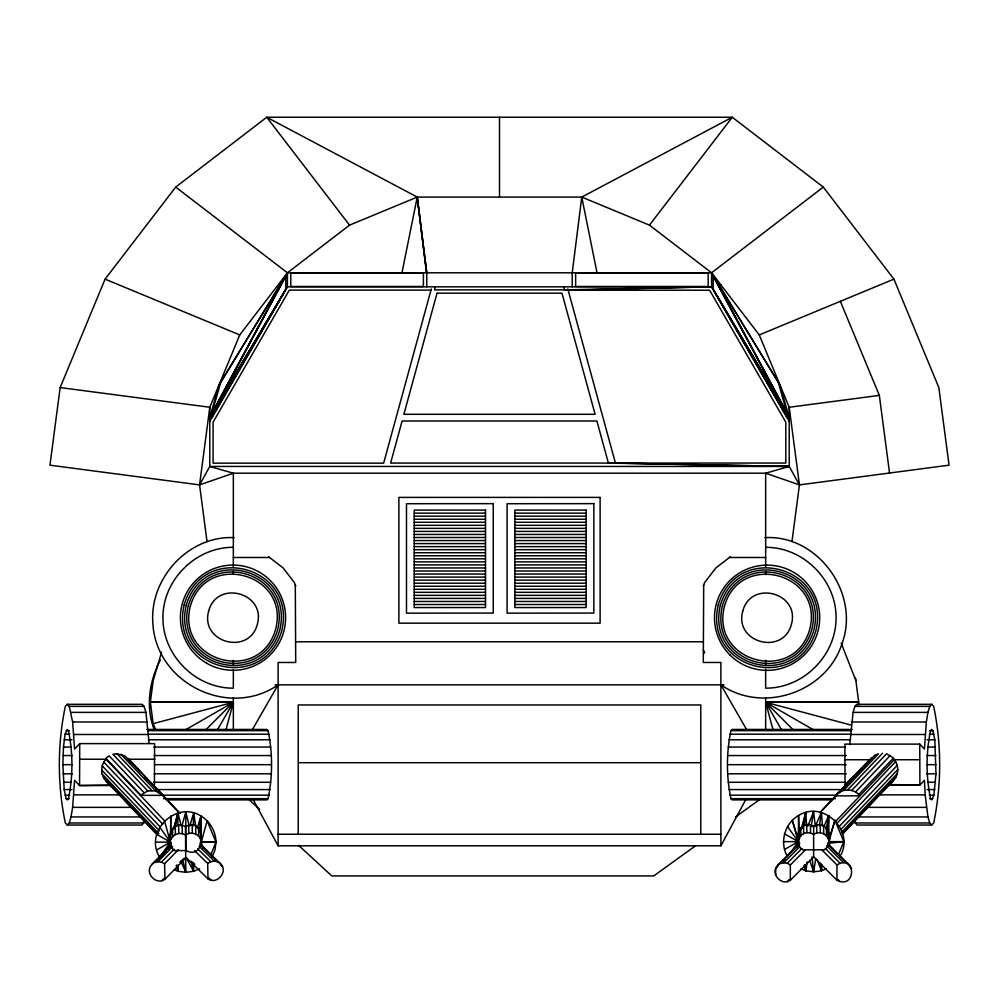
<?xml version="1.0" encoding="UTF-8"?>
<svg xmlns="http://www.w3.org/2000/svg" width="999" height="999" viewBox="0 0 999 999"><rect width="100%" height="100%" fill="white"/><g stroke="black" fill="none" stroke-linecap="round" stroke-linejoin="round"><path stroke-width="1.5" d="M798.426 844.068L798.551 815.509C823.563 799.525 855.756 831.717 839.772 856.742M828.933 846.315L828.733 815.509L823.9 826.448M200.849 845.803L200.924 815.996C175.899 800.012 143.706 832.204 159.69 857.229L170.404 842.145L164.485 820.791M170.504 834.452L170.742 815.996L170.792 833.99M201.211 845.216L201.249 842.145L216.009 842.145L214.985 849.949L211.963 857.229M177.834 826.048L178.009 812.986L173.776 827.984M174.375 869.779L178.009 871.29L185.826 872.314L193.644 871.29L193.744 864.048M62.887 764.672L63.474 747.065L65.085 734.178L67.283 729.457L68.419 730.656C73.077 752.809 73.077 776.535 68.419 798.676L67.283 799.887L66.146 798.676L64.173 789.572L62.887 764.672L72.24 764.672M154.42 785.539L154.595 743.618L79.733 743.618L79.558 785.539L110.752 785.539M167.108 799.887L266.92 799.887L268.057 798.676C272.715 776.535 272.715 752.809 268.057 730.656L266.92 729.457L146.828 729.457M831.892 799.887L732.08 799.887L730.943 798.676C726.285 776.535 726.285 752.809 730.943 730.656L732.08 729.457L852.172 729.457M844.63 759.74L869.954 759.74L845.042 785.052L844.892 744.118L919.754 744.118L924.425 749.05L926.373 721.99L927.946 712.387L929.757 706.368L931.717 704.307L933.665 706.368C941.657 744.33 941.657 785.002 933.665 822.976L931.717 825.037L856.855 825.037L854.17 820.566M887.162 785.052L919.904 785.052L919.754 744.118M935.963 773.788L934.827 739.772L932.854 730.656L931.717 729.457L930.581 730.656C925.923 752.809 925.923 776.535 930.581 798.676L931.717 799.887L933.915 795.167L935.963 773.788L926.61 773.788M178.172 865.059L178.009 871.29L176.361 865.459M186.014 850.561C207.18 861.675 206.119 814.635 185.477 826.673C171.016 818.368 164.298 842.994 174.313 850.561L185.826 850.561L185.826 811.962L189.161 825.773M180.869 861.238L185.826 872.314L185.477 826.673M193.331 825.773L193.644 812.986L189.91 825.736M827.784 833.853L828.733 815.509L826.173 828.958M149.138 743.219L145.916 712.387L144.106 706.368L142.145 704.307L67.283 704.307L65.335 706.368C57.343 744.33 57.343 785.002 65.335 822.976L67.283 825.037L69.243 822.976L71.054 816.945L72.627 807.354L74.575 780.294L79.558 785.539L111.426 785.027M849.787 744.68L853.084 712.387L854.894 706.368L856.855 704.307L931.717 704.307M199.35 831.106L200.924 815.996C210.027 821.465 215.834 831.518 216.009 842.145L210.702 854.944M804.407 825.386L805.831 812.499L806.98 832.704C798.576 833.191 795.216 845.479 802.559 849.799L824.712 849.799C834.989 842.382 827.934 817.706 813.636 826.335C803.583 819.642 794.842 832.716 798.363 842.145M800.973 868.793L805.831 870.803L813.636 871.827L821.453 870.803L822.077 865.072M843.094 833.516L893.456 780.469C898.825 774.999 899.3 765.509 894.167 759.74L919.492 759.74M791.97 541.558L799.437 484.89L789.21 407.255L759.252 334.927L711.588 272.802L649.462 225.137L581.768 197.09L417.232 197.09L349.538 225.137L287.412 272.802L239.748 334.927L209.79 407.255L209.79 466.446L233.341 473.201L765.659 473.201L799.437 484.89L949.05 465.184L938.835 387.562L893.918 279.133L823.288 187.088L732.255 117.245L581.768 197.09L572.227 272.802L572.227 286.825M649.462 225.137L732.255 117.245L266.745 117.245L175.712 187.088L105.082 279.133L60.165 387.562L49.95 465.184L199.563 484.89L233.341 473.201L233.341 566.645M207.03 541.558L199.563 484.89L209.79 407.255L60.165 387.562M787.499 856.742C779.332 842.806 784.502 823.501 798.551 815.509L799.15 833.191M858.316 705.194L858.715 702.185L855.544 678.096M157.442 835.127L106.006 780.956C100.25 775.149 100.3 765.022 106.081 759.24L165.022 821.303M807.204 861.937L805.831 870.803L804.257 865.084M819.38 825.786L821.453 812.499L815.246 826.335L811.225 826.435M811.463 824.937L813.636 811.463L815.246 826.335M809.627 860.339L813.636 871.827L815.808 858.366M170.242 843.168L170.804 831.293M200.549 837.524L201.111 834.065M175.424 827.209L178.009 812.986L181.144 825.898M401.973 272.802L417.232 197.09L266.745 117.245L349.538 225.137M802.172 828.296L805.831 812.499L801.31 828.745M173.801 828.933L178.009 812.986M225.786 730.456L233.341 702.285L150.35 702.185L153.172 680.706L161.601 652.172M431.281 289.011L383.653 463.161L213.087 463.161L213.087 422.165L289.323 290.11L430.969 290.11M435.289 286.825L434.465 289.872L564.535 289.872L711.588 286.825L789.21 417.632L779.957 384.915L711.588 272.802L287.412 272.802L175.712 187.088M168.431 849.25L170.404 842.145L159.69 827.047M168.681 848.488L170.367 842.482L170.979 846.478M789.21 421.278L711.588 286.825L287.412 286.825L209.79 417.632L219.043 384.915L287.412 272.802L287.412 286.825L209.79 421.278M181.88 825.936L185.826 811.962M796.74 847.339L798.363 841.645L792.294 820.304L798.313 840.047M829.819 846.078L828.958 843.256L843.818 841.645L834.977 820.304L828.908 841.645L843.818 841.645L838.511 854.457M197.315 828.258L200.924 815.996L201.286 841.795L216.009 842.145L207.168 820.791L201.286 841.795L200.674 837.799M67.283 825.037L142.145 825.037L144.83 820.566M828.845 839.235L834.977 820.304M807.891 826.235L813.636 811.463M160.34 660.027C149.276 681.106 145.417 706.905 154.158 729.432M703.284 585.851L704.67 582.529L715.858 567.944L730.444 556.743M209.79 417.632L287.412 272.802M253.159 799.487L278.109 845.816L720.891 845.816L745.841 799.487M199.563 484.89L209.79 466.446L789.21 466.446L799.437 484.89M252.647 729.145L278.109 684.839C228.709 719.18 155.582 683.054 152.847 622.951C149.45 578.096 188.836 535.364 234.141 537.637M217.208 730.194L233.341 702.285L153.172 723.663L150.35 702.185L233.341 702.185M170.804 839.722C172.927 833.965 180.444 831.643 185.477 835.102M170.804 845.191L151.698 864.672C144.193 872.776 156.156 885.851 164.947 879.257L186.176 857.604L208.017 878.908C217.083 885.102 228.471 871.553 220.604 863.785L199.85 843.543M799.787 843.281L777.534 865.534C769.917 873.401 781.493 886.588 790.334 880.231L813.636 856.93L813.636 826.335M789.31 854.22L798.363 841.645L787.499 826.56M836.687 794.492L835.664 795.853L859.877 795.853C854.532 788.648 842.906 788.049 836.687 794.492L871.49 757.841M147.74 790.933L140.372 795.354L163.049 795.354L124.775 755.856L116.995 753.758L112.937 754.295L147.74 790.933L155.832 790.933L163.049 795.354L155.832 790.933L121.029 754.295M79.733 743.618L74.575 749.05L72.627 721.99L69.243 706.368L67.283 704.307M819.592 812.786L869.954 759.74L845.042 785.052M822.477 810.139L836.4 795.466M838.548 793.218L852.472 778.546M854.62 776.285L868.556 761.613M839.884 792.007L874.687 755.369L878.433 753.808L843.631 790.446M847.676 789.909L882.467 753.271M851.722 790.446L886.525 753.808L892.494 757.292M855.519 792.007L890.321 755.369M858.803 794.492L893.606 757.841M835.226 821.815L894.667 759.215M836.687 823.688L895.628 761.613M839.385 826.323L897.252 765.384M841.058 829.232L897.851 769.43M841.67 832.155L897.389 773.476M844.18 831.48L854.894 820.191M858.116 816.807L863.473 811.163M866.682 807.779L879.545 794.242M885.976 787.474L893.456 780.469M842.307 833.666L895.891 777.234M151.698 864.672L171.453 845.291M156.281 861.138L165.834 851.385M169.018 848.139L171.141 845.978M154.47 862.612L157.854 861.737L172.715 846.578M157.854 861.737L161.388 862.137L174.126 849.15M164.947 879.257L164.598 863.785L178.396 849.712M161.801 880.718L163.923 878.558M179.845 862.312L181.968 860.151M206.181 729.407L233.341 702.285L185.427 729.882M777.534 865.534L799.4 844.492M777.809 866.295L775.699 868.418L775.699 875.299M780.993 863.124L785.226 858.878M780.331 863.561L783.691 862.761L799.587 846.877M783.691 862.761L787.187 863.248L802.022 848.426M790.334 880.231L790.334 864.959L805.157 850.124M787.187 881.63L789.31 879.507M563.711 286.825L564.535 289.872L568.169 290.222L711.588 286.825L711.588 272.802L823.288 187.088M695.229 846.016L653.721 875.923L331.78 875.923L298.589 845.329M735.464 817.007L759.365 799.774M156.668 849.949L170.404 842.145L156.668 834.327M208.017 878.908L207.68 863.448C211.413 860.439 217.083 860.414 220.604 863.785M784.477 849.462L798.363 841.645L798.388 846.265M836.95 880.231L836.95 864.959C856.43 853.346 856.393 890.022 836.95 880.231L813.636 856.93M185.664 835.102C191.596 830.419 201.236 834.877 201.298 842.482M828.908 842.145C829.02 834.627 819.605 830.007 813.636 834.477L810.476 832.979L806.98 832.704M183.029 859.065L186.176 857.604L193.644 871.29L199.7 868.78M759.252 334.927L893.918 279.133M817.132 859.652L821.453 870.803L826.298 868.793M889.547 473.026L879.332 395.392L789.21 407.255L789.21 466.446L765.659 473.201L765.659 566.683M233.341 547.315C195.654 547.077 162.687 580.044 162.924 617.732C162.687 655.431 195.654 688.398 233.341 688.161L233.341 669.455M764.859 537.637C818.231 534.565 860.339 593.743 842.057 643.606C826.573 692.307 762.874 713.985 720.891 684.839L746.353 729.145M718.98 284.927L720.891 284.927M568.169 290.222L709.615 290.222L785.801 422.19L785.801 463.061L390.609 463.074L402.11 421.004L596.89 421.004L608.391 463.074L789.21 466.446L615.434 463.061L567.832 288.973M414.235 513.136L485.502 513.136M514.847 513.136L586.113 513.136M414.235 516.183L485.502 516.183M514.847 516.183L586.113 516.183M414.235 519.23L485.502 519.23M514.847 519.23L586.113 519.23M414.235 522.265L485.502 522.265M514.847 522.265L586.113 522.265M414.235 525.312L485.502 525.312M514.847 525.312L586.113 525.312M414.235 528.359L485.502 528.359M514.847 528.359L586.113 528.359M414.235 531.406L485.502 531.406M514.847 531.406L586.113 531.406M414.235 534.453L485.502 534.453M514.847 534.453L586.113 534.453M414.235 537.499L485.502 537.499M514.847 537.499L586.113 537.499M414.235 540.546L485.502 540.546M514.847 540.546L586.113 540.546M414.235 543.593L485.502 543.593M514.847 543.593L586.113 543.593M414.235 546.64L485.502 546.64M514.847 546.64L586.113 546.64M414.235 549.687L485.502 549.687M514.847 549.687L586.113 549.687M414.235 552.734L485.502 552.734M514.847 552.734L586.113 552.734M414.235 555.781L485.502 555.781M514.847 555.781L586.113 555.781M233.341 557.492L269.53 557.492M729.47 557.492L765.659 557.492M414.235 558.816L485.502 558.816M514.847 558.816L586.113 558.816M414.235 561.863L485.502 561.863M514.847 561.863L586.113 561.863M414.235 564.91L485.502 564.91M514.847 564.91L586.113 564.91M414.235 567.956L485.502 567.956M514.847 567.956L586.113 567.956M414.235 571.003L485.502 571.003M514.847 571.003L586.113 571.003M414.235 574.05L485.502 574.05M514.847 574.05L586.113 574.05M414.235 577.097L485.502 577.097M514.847 577.097L586.113 577.097M414.235 580.144L485.502 580.144M514.847 580.144L586.113 580.144M414.235 583.191L485.502 583.191M514.847 583.191L586.113 583.191M295.304 584.865L295.716 662.474L278.109 662.474L278.109 845.816M703.696 584.865L703.284 662.474L720.891 662.474L720.891 845.816M414.235 586.238L485.502 586.238M514.847 586.238L586.113 586.238M414.235 589.285L485.502 589.285M514.847 589.285L586.113 589.285M414.235 592.32L485.502 592.32M514.847 592.32L586.113 592.32M414.235 595.367L485.502 595.367M514.847 595.367L586.113 595.367M414.235 598.413L485.502 598.413M514.847 598.413L586.113 598.413M414.235 601.46L485.502 601.46M514.847 601.46L586.113 601.46M414.235 604.507L485.502 604.507M514.847 604.507L586.113 604.507M295.716 641.77L703.284 641.77M275.025 684.839L723.975 684.839M765.659 702.185L858.715 702.185L765.659 702.285L772.876 729.22M69.243 706.368L144.106 706.368M854.894 706.368L929.757 706.368M71.054 712.387L145.916 712.387M853.084 712.387L927.946 712.387M72.627 721.99L147.49 721.99M851.51 721.99L926.373 721.99M66.146 730.656L69.268 730.656M147.964 730.656L268.057 730.656M730.943 730.656L851.036 730.656M929.732 730.656L932.854 730.656M65.085 734.178L69.768 734.178M149.026 734.178L269.118 734.178M729.882 734.178L849.974 734.178M929.232 734.178L933.915 734.178M73.826 734.49L148.689 734.49M850.311 734.49L925.174 734.49M64.173 739.772L71.965 739.772M148.376 739.772L270.03 739.772M728.97 739.772L850.624 739.772M927.035 739.772L934.827 739.772M63.474 747.065L71.266 747.065M153.759 747.065L270.729 747.065M728.271 747.065L845.241 747.065M927.734 747.065L935.526 747.065M63.037 755.556L72.39 755.556M154.196 755.556L271.166 755.556M727.834 755.556L846.365 755.556M926.61 755.556L935.963 755.556M79.982 759.24L106.081 759.24M154.845 759.24L128.759 759.24L140.559 772.264M298.713 762.699L700.287 762.699M154.345 764.672L271.316 764.672M727.684 764.672L846.215 764.672M926.76 764.672L936.113 764.672M63.037 773.788L72.39 773.788M154.196 773.788L271.166 773.788M727.834 773.788L846.365 773.788M63.474 782.279L71.266 782.279M153.759 782.279L270.729 782.279M728.271 782.279L845.241 782.279M927.734 782.279L935.526 782.279M64.173 789.572L71.965 789.572M156.181 789.572L270.03 789.572M728.97 789.572L842.819 789.572M927.035 789.572L934.827 789.572M73.826 794.854L120.604 794.854M878.396 794.854L925.174 794.854L927.946 816.945L929.757 822.976L931.717 825.037M65.085 795.167L69.768 795.167M163.062 795.167L269.118 795.167M729.882 795.167L835.938 795.167M929.232 795.167L933.915 795.167M66.146 798.676L69.268 798.676M163.561 798.676L268.057 798.676M730.943 798.676L835.439 798.676M929.732 798.676L932.854 798.676M72.627 807.354L131.893 807.354M867.107 807.354L926.373 807.354M71.054 816.945L141.246 816.945M857.754 816.945L927.946 816.945M69.243 822.976L144.106 822.976M854.894 822.976L929.757 822.976M278.109 834.24L720.891 834.24M783.453 841.645L798.363 841.645L784.477 833.84M155.644 842.145L170.404 842.145M888.036 784.54L919.904 785.052L924.425 780.294L925.174 794.854M765.659 547.315C803.346 547.077 836.313 580.044 836.076 617.732C836.313 655.431 803.346 688.398 765.659 688.161L765.659 669.268M851.048 725.074L765.659 702.285L781.168 729.12M105.082 279.133L239.748 334.927M161.388 862.137L164.598 863.785M787.187 863.248L790.334 864.959M814.01 730.144L765.659 702.285L793.069 729.657M268.556 556.743L283.142 567.944L294.33 582.529L295.716 585.851M106.006 780.956L113.486 787.961M249.375 799.962L259.678 809.452M200.262 844.804L217.745 861.85M220.342 864.522L222.527 866.657M199.026 846.203L214.323 861.113M197.702 848.888L210.814 861.662M194.568 850.661L207.68 863.448M192.657 862.125L194.842 864.247M209.041 878.096L211.226 880.231M827.484 843.281L849.737 865.534M827.871 844.492L846.94 863.561M849.462 866.295L851.585 868.418M826.623 845.816L843.581 862.761M825.249 848.426L840.084 863.248M822.115 850.124L836.95 864.959M837.974 879.507L840.084 881.63M127.972 758.328L180.195 813.411M144.843 776.772L156.631 789.185M159.84 792.569L179.133 812.886M116.995 753.758L151.798 790.409M143.943 792.494L109.141 755.856L105.869 758.328L140.659 794.979M103.834 762.1L162.775 824.175M102.21 765.871L160.077 826.81M101.611 769.917L159.478 830.856M102.073 773.963L158.866 833.765M115.634 790.221L118.844 793.606M124.201 799.237L133.854 809.402M140.285 816.171L150.999 827.459M103.571 777.721L157.155 834.153M711.588 272.802L789.21 417.632M840.359 301.323L879.332 395.392M703.284 649.625L704.67 652.946M153.172 723.663L155.544 729.382M841.17 643.144L855.843 680.431M201.249 842.145L202.834 847.826M176.473 865.259L178.009 871.29L177.06 865.296M191.209 861.275L193.644 871.29M182.892 860.189L185.826 872.314M804.545 864.822L805.831 870.803L805.381 864.734M581.768 197.09L597.027 272.802M798.363 833.99L798.788 836.263M193.644 812.986L195.792 826.485M426.486 272.802L417.232 197.09L426.773 272.802L426.773 286.825M417.232 197.09L426.71 272.802M812.037 856.967L813.636 871.827M820.679 863.261L821.453 870.803M821.453 812.499L822.464 826.148M200.387 830.631L200.737 845.941M198.464 827.696L198.651 836.113M195.592 825.624L195.792 834.053M192.17 824.724L192.357 833.141M188.636 825.087L188.836 833.503M170.367 842.482L170.429 847.04M828.271 830.594L828.271 838.735M828.271 842.831L828.271 845.541M826.435 827.634L826.435 835.788M823.651 825.536L823.651 833.69M820.291 824.562L820.291 832.704M816.795 824.837L816.795 832.979M810.476 824.837L810.476 832.979M803.621 825.536L803.621 833.69M800.836 827.634L800.836 835.788M799 830.594L799 838.735M765.659 571.49L765.659 574.6M765.659 660.164L765.659 664.822M765.659 697.889L765.659 730.294M700.774 834.24L700.774 704.969L298.226 704.969L298.226 834.24M499.5 117.245L499.5 197.09M233.341 571.391L233.341 574.475M233.341 660.327L233.341 664.972M233.341 697.577L233.341 730.294M182.255 825.236L182.255 833.666M178.721 825.037L178.721 833.466M175.349 826.098L175.349 834.527M172.59 828.283L172.59 836.712M170.966 842.382L170.966 846.59M184.228 604.607C168.819 669.043 262.912 694.255 281.78 630.744C297.202 566.308 203.097 541.096 184.228 604.607M186.264 605.157C171.503 666.895 261.663 691.058 279.745 630.194C294.518 568.456 204.345 544.293 186.264 605.157M188.299 605.694C174.176 664.747 260.414 687.861 277.71 629.657C291.845 570.604 205.594 547.489 188.299 605.694M190.334 606.243C176.061 662.15 260.09 684.665 275.674 629.108C289.96 573.201 205.931 550.686 190.334 606.243M208.654 611.151C199.862 642.682 249.213 655.906 257.367 624.2C266.159 592.669 216.808 579.445 208.654 611.151M718.318 604.67C702.909 669.093 797.002 694.305 815.871 630.806C831.28 566.371 737.187 541.158 718.318 604.67M720.354 605.207C705.581 666.957 795.753 691.121 813.835 630.257C828.608 568.518 738.436 544.355 720.354 605.207M722.389 605.756C708.266 664.81 794.505 687.924 811.8 629.72C825.923 570.654 739.685 547.552 722.389 605.756M724.425 606.306C710.152 662.212 794.18 684.727 809.764 629.17C824.038 573.264 740.009 550.749 724.425 606.306M742.744 611.213C733.94 642.744 783.303 655.968 791.445 624.263C800.249 592.732 750.886 579.507 742.744 611.213M437.025 293.194L403.896 414.298L595.104 414.298L561.975 293.194L437.025 293.194M220.667 382.442L212.025 413.012L284.54 277.734L220.667 382.442M285.801 276.174L214.285 409.59L285.801 289.086L285.801 276.174M282.742 294.83L211.501 418.231L211.501 414.872L282.742 294.83M423.401 273.152L290.784 273.152L290.784 286.476L423.401 286.476L423.401 273.152M708.179 273.152L575.636 273.152L575.636 286.476L708.179 286.476L708.179 273.152M600.112 497.402L398.888 497.402L398.888 623.164L600.112 623.164L600.112 497.402M493.256 503.646L406.493 503.721L406.493 613.161L493.256 613.086L493.256 503.646M593.856 503.646L507.092 503.721L507.092 613.161L593.856 613.086L593.856 503.646M485.502 510.089L414.235 510.089L414.235 607.554L485.502 607.554L485.502 510.089M586.113 510.089L514.847 510.089L514.847 607.554L586.113 607.554L586.113 510.089M778.296 382.392L714.535 277.847L786.925 412.899L778.296 382.392M784.727 409.627L713.199 289.086L713.199 276.161L784.727 409.627M787.562 414.972L716.096 294.543L787.562 418.344L787.562 414.972M729.894 654.932A52.597 52.597 0 0 0 817.906 631.356A52.597 52.597 0 0 0 753.483 566.92A52.597 52.597 0 0 0 729.894 654.932M206.706 663.236A52.597 52.597 0 0 0 285.614 617.669A52.597 52.597 0 0 0 206.706 572.115A52.597 52.597 0 0 0 206.706 663.236"/></g></svg>
